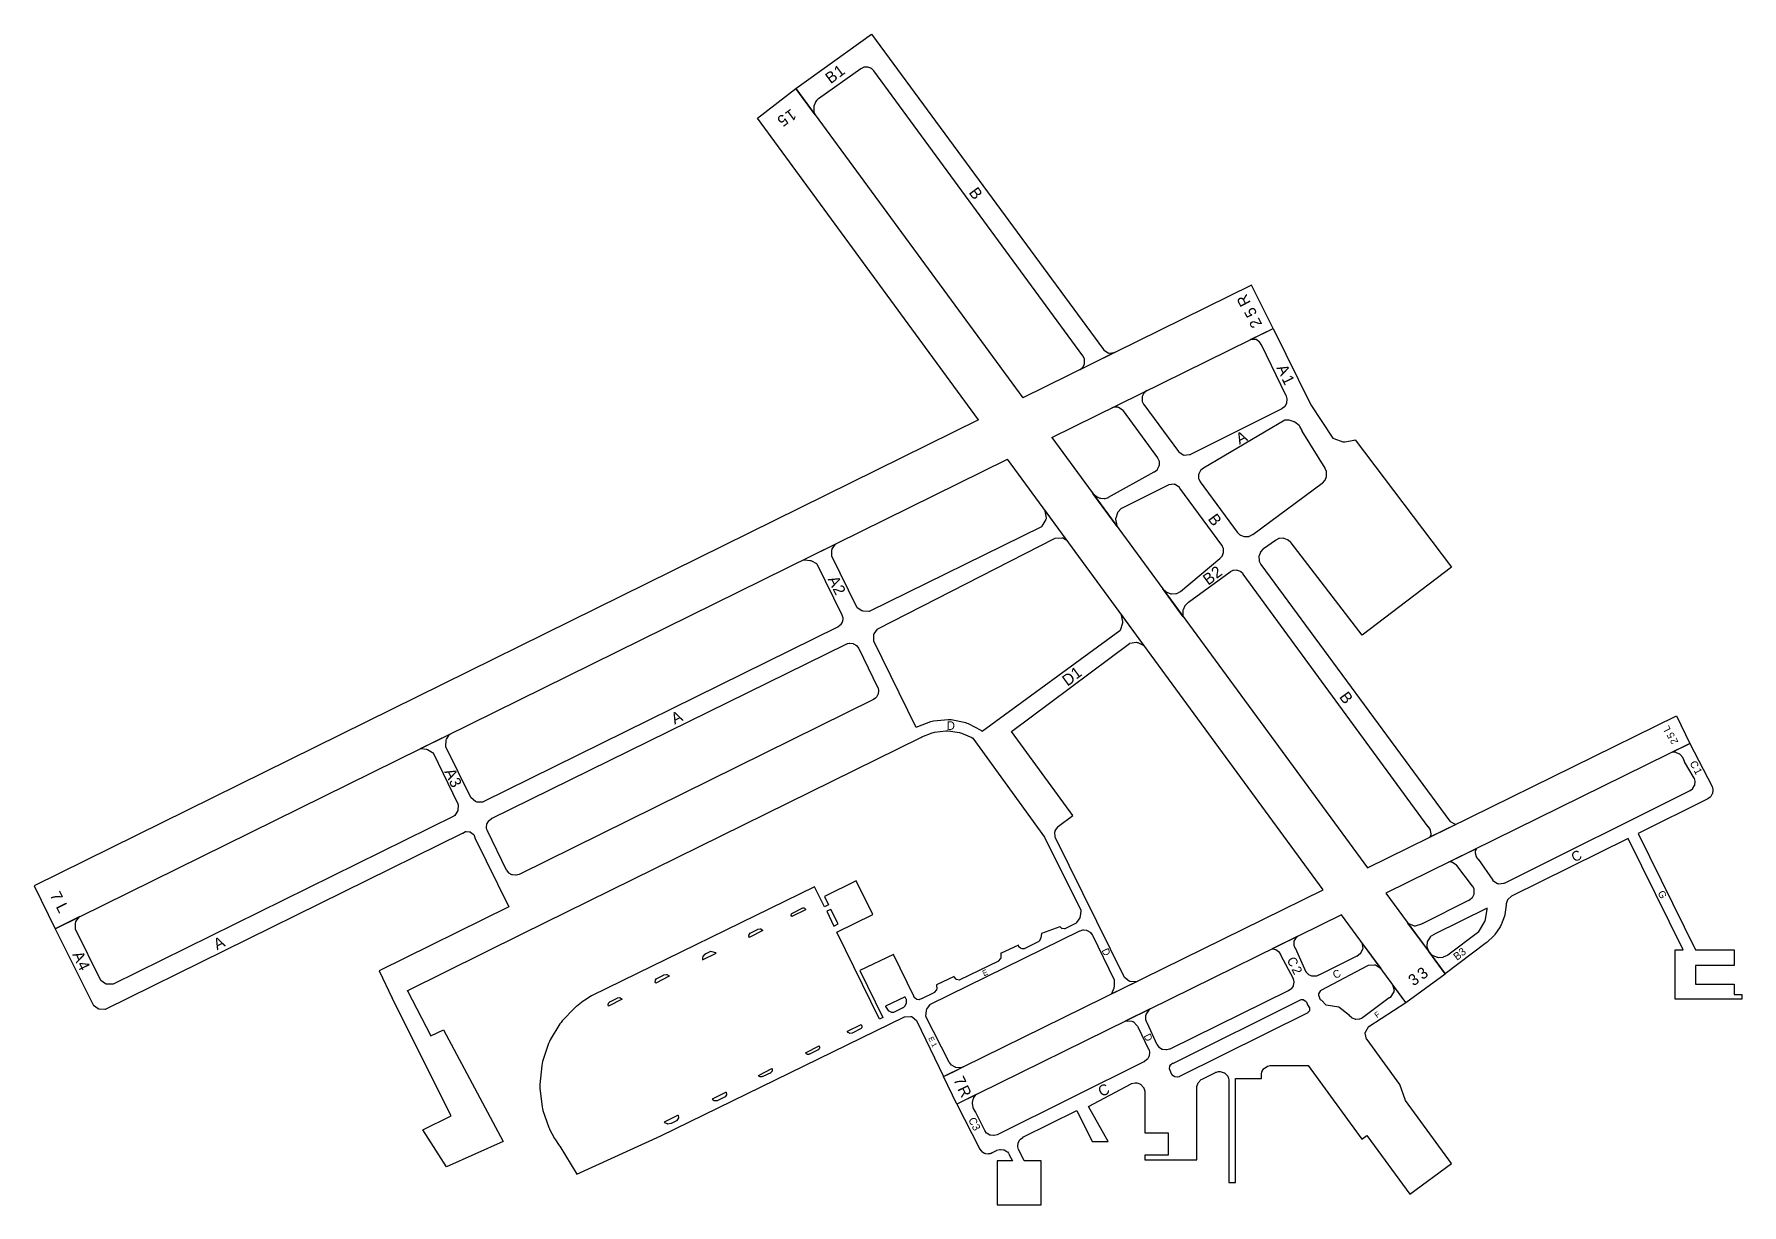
# Model space of a CAD drawing. Extents: x 0.45 to 4.98, y 2.69 to 5.79.
import ezdxf

# ---------------------------------------------------------------- set-up
doc = ezdxf.new("R2010")
doc.units = 0
doc.header["$MEASUREMENT"] = 0

msp = doc.modelspace()

# ---------------------------------------------------------------- linework, layer by layer
at = {"linetype": 'Continuous'}
for p, q in [((4.8022, 3.9841), (4.8371, 3.911)), ((0.4508, 3.534), (0.5068, 3.4201)), ((4.0853, 3.2242), (4.1889, 3.3006))]:
    msp.add_line(p, q, dxfattribs=at)
at = {"color": 254}
for points in [[(3.2214, 4.9013), (3.2221, 4.9018), (3.2283, 4.907), (3.2289, 4.9077), (3.2294, 4.9084), (3.2334, 4.9165), (3.2336, 4.9174), (3.2338, 4.9184), (3.2338, 4.9277), (3.2336, 4.9286), (3.2334, 4.9295), (3.2299, 4.9373), (3.2294, 4.9379), (2.6756, 5.6937), (2.6754, 5.6935), (2.6749, 5.6941), (2.6691, 5.6994), (2.6685, 5.6999), (2.6677, 5.7004), (2.6598, 5.7034), (2.6589, 5.7034), (2.658, 5.7036), (2.6496, 5.7031), (2.6488, 5.7029), (2.6479, 5.7027), (2.6409, 5.6992), (2.6403, 5.6987), (2.6406, 5.6987), (2.5285, 5.6197), (2.5286, 5.6198), (2.5284, 5.6197), (2.5267, 5.6181), (2.5265, 5.6179), (2.5263, 5.6178), (2.5247, 5.616), (2.5246, 5.6158), (2.5242, 5.6155), (2.5213, 5.6114), (2.5211, 5.6109), (2.5205, 5.6101), (2.5167, 5.6001), (2.5165, 5.599), (2.5163, 5.598), (2.5163, 5.5873), (2.5165, 5.5863), (2.5167, 5.5852), (2.5199, 5.5767), (2.4685, 5.6468), (2.6694, 5.7907), (3.2835, 4.9549), (3.2842, 4.9538), (3.2959, 4.9458), (3.2974, 4.9454), (3.2989, 4.945), (3.3135, 4.9467), (3.2214, 4.9013)], [(3.32, 4.4856), (3.2556, 4.5735), (3.2641, 4.5663), (3.2649, 4.5658), (3.2656, 4.5653), (3.2746, 4.5613), (3.2756, 4.561), (3.2765, 4.5608), (3.2861, 4.5603), (3.2871, 4.5604), (3.288, 4.5605), (3.2968, 4.5631), (3.2976, 4.5635), (3.4186, 4.6309), (3.4193, 4.6312), (3.4261, 4.6364), (3.4266, 4.6371), (3.4272, 4.6379), (3.4315, 4.6463), (3.4318, 4.6472), (3.432, 4.6482), (3.4321, 4.6578), (3.432, 4.6586), (3.4318, 4.6596), (3.4282, 4.6674), (3.4278, 4.6681), (3.3366, 4.7922), (3.3358, 4.7934), (3.3239, 4.8013), (3.3224, 4.8017), (3.3216, 4.8019), (3.3142, 4.8024), (3.3135, 4.8022), (3.3131, 4.8022), (3.3096, 4.8015), (3.3093, 4.8014), (3.3089, 4.8013), (3.3048, 4.7996), (3.3995, 4.8462), (3.3956, 4.8436), (3.3953, 4.8433), (3.3949, 4.843), (3.3916, 4.84), (3.3914, 4.8396), (3.3908, 4.8389), (3.3864, 4.8306), (3.3862, 4.8296), (3.386, 4.8287), (3.386, 4.8193), (3.3862, 4.8184), (3.3864, 4.8175), (3.3901, 4.8097), (3.3906, 4.809), (3.4824, 4.6848), (3.4831, 4.6837), (3.4949, 4.6757), (3.4964, 4.6753), (3.4979, 4.6749), (3.5121, 4.6764), (3.5133, 4.6769), (3.7569, 4.7989), (3.7576, 4.7992), (3.7638, 4.8039), (3.7644, 4.8045), (3.765, 4.8051), (3.7693, 4.8124), (3.7696, 4.8132), (3.7699, 4.8141), (3.7709, 4.8224), (3.7708, 4.8232), (3.7707, 4.8241), (3.7687, 4.8316), (3.7683, 4.8323), (3.7022, 4.9675), (3.7019, 4.9683), (3.6971, 4.9751), (3.6965, 4.9757), (3.6959, 4.9764), (3.6884, 4.9812), (3.6875, 4.9816), (3.6866, 4.9819), (3.6731, 4.9812), (3.7334, 5.0108), (3.8333, 4.8079)], [(3.8333, 4.8079), (3.8919, 4.7202), (3.8939, 4.7188), (3.9179, 4.7106), (3.9206, 4.7104), (3.9232, 4.7102), (3.9481, 4.7149), (3.9503, 4.716), (4.2063, 4.3779), (3.9693, 4.1981), (3.7807, 4.443), (3.7802, 4.4437), (3.7733, 4.4499), (3.7725, 4.4504), (3.7717, 4.451), (3.7624, 4.4543), (3.7614, 4.4544), (3.7604, 4.4546), (3.7504, 4.4542), (3.7495, 4.4539), (3.7485, 4.4537), (3.7402, 4.4497), (3.7396, 4.4492), (3.7081, 4.4271), (3.7073, 4.4266), (3.7007, 4.4198), (3.7001, 4.4189), (3.6996, 4.4181), (3.696, 4.4084), (3.6959, 4.4073), (3.6956, 4.4063), (3.6961, 4.3961), (3.6964, 4.3951), (3.6966, 4.3942), (3.7009, 4.3853)], [(3.7642, 4.7673), (3.5493, 4.6409), (3.5486, 4.6405), (3.5418, 4.6353), (3.5412, 4.6346), (3.5406, 4.6339), (3.5364, 4.6255), (3.5361, 4.6246), (3.5359, 4.6236), (3.5358, 4.6141), (3.536, 4.6132), (3.5361, 4.6123), (3.5398, 4.6046), (3.5402, 4.6039), (3.6378, 4.4713)], [(3.6799, 4.4649), (3.8632, 4.6005), (3.8639, 4.6011), (3.87, 4.6076), (3.8706, 4.6083), (3.871, 4.6091), (3.8746, 4.6181), (3.8748, 4.619), (3.875, 4.62), (3.875, 4.6295), (3.8748, 4.6304), (3.8746, 4.6314), (3.8714, 4.6397), (3.871, 4.6404), (3.8105, 4.7389), (3.8101, 4.7401), (3.8038, 4.7513), (3.8029, 4.7524), (3.802, 4.7534), (3.7912, 4.7623), (3.79, 4.7629), (3.7887, 4.7636), (3.7755, 4.7677), (3.7741, 4.7678), (3.7728, 4.768), (3.7642, 4.7673)], [(3.7009, 4.3853), (4.2012, 3.705), (4.202, 3.7039), (4.2173, 3.6961), (4.2173, 3.6961), (4.1484, 3.6622), (4.1523, 3.6692), (4.1524, 3.6701), (4.1524, 3.6712), (4.1507, 3.6807), (4.1503, 3.6815), (4.1499, 3.6824), (4.1449, 3.6896), (4.1443, 3.6902), (3.6542, 4.3599), (3.6537, 4.3605), (3.6479, 4.3658), (3.6473, 4.3663), (3.6465, 4.3667), (3.6387, 4.3696), (3.6378, 4.3697), (3.6369, 4.3699), (3.6284, 4.3695), (3.6277, 4.3693), (3.6269, 4.3691), (3.6197, 4.3657), (3.6191, 4.3653), (3.5094, 4.2847), (3.5086, 4.2842), (3.5008, 4.2772), (3.5002, 4.2763), (3.4995, 4.2754), (3.4946, 4.265), (3.4943, 4.2639), (3.494, 4.2628), (3.4937, 4.2515), (3.4939, 4.2504), (3.4954, 4.2464), (3.4954, 4.2464), (3.4408, 4.3209), (3.4408, 4.3209), (3.4496, 4.3129), (3.4506, 4.3123), (3.4515, 4.3118), (3.4622, 4.3078), (3.4633, 4.3076), (3.4645, 4.3075), (3.4759, 4.3082), (3.4769, 4.3085), (3.478, 4.3087), (3.4875, 4.3134), (3.4883, 4.314), (3.5921, 4.4013), (3.5927, 4.4017), (3.5981, 4.4074), (3.5986, 4.408), (3.599, 4.4088), (3.6019, 4.4166), (3.6021, 4.4175), (3.6022, 4.4184), (3.6017, 4.4269), (3.6015, 4.4276), (3.6013, 4.4284), (3.5979, 4.4355), (3.5975, 4.4361), (3.4864, 4.5879), (3.4856, 4.589), (3.4739, 4.597), (3.4724, 4.5974), (3.4709, 4.5978), (3.4568, 4.5961), (3.4556, 4.5955), (3.3318, 4.534), (3.3308, 4.5334), (3.3221, 4.5241), (3.3214, 4.5229), (3.3206, 4.5217), (3.3163, 4.5084), (3.3161, 4.5069), (3.3159, 4.5052), (3.3192, 4.4883), (3.32, 4.4856)], [(2.1115, 2.8712), (2.7565, 3.1861), (2.7579, 3.1867), (2.7735, 3.1877), (2.7751, 3.1871), (2.7767, 3.1865), (2.7887, 3.1765), (2.7894, 3.1751), (2.8604, 3.0282), (2.8886, 3.0419), (2.912, 3.0536), (2.9089, 3.0525), (2.9086, 3.0524), (2.9082, 3.0522), (2.9038, 3.0514), (2.9033, 3.0514), (2.9024, 3.0513), (2.8929, 3.0522), (2.8919, 3.0525), (2.891, 3.0528), (2.8828, 3.0575), (2.8821, 3.0581), (2.8813, 3.0587), (2.8758, 3.0654), (2.8754, 3.0661), (2.8135, 3.1871), (2.8133, 3.1886), (2.8149, 3.2037), (2.8154, 3.2051), (2.816, 3.2066), (2.8243, 3.2192), (2.8254, 3.2202), (3.2214, 3.4142), (3.2221, 3.4145), (3.2294, 3.4166), (3.2302, 3.4167), (3.2311, 3.4168), (3.2393, 3.4158), (3.2401, 3.4156), (3.2409, 3.4153), (3.2483, 3.411), (3.2489, 3.4104), (3.2495, 3.4099), (3.2541, 3.4038), (3.2544, 3.4031), (3.3123, 3.2842), (3.3126, 3.2826), (3.3119, 3.2657), (3.3115, 3.2641), (3.3111, 3.2624), (3.3053, 3.2472), (3.3704, 3.2793), (3.355, 3.2799), (3.3535, 3.2805), (3.3518, 3.2811), (3.3392, 3.2908), (3.3383, 3.2921), (3.1564, 3.6611), (3.156, 3.6624), (3.1554, 3.6764), (3.1558, 3.6778), (3.1562, 3.6793), (3.1634, 3.6911), (3.1644, 3.6921), (3.2024, 3.72), (3.0404, 3.943), (3.3524, 4.176), (3.3539, 4.1768), (3.3716, 4.179), (3.3735, 4.1786), (3.3753, 4.1783), (3.3911, 4.1703), (3.3924, 4.1691), (3.3294, 4.256), (3.3303, 4.2542), (3.3347, 4.2343), (3.3346, 4.2322), (3.3345, 4.2301), (3.3284, 4.2107), (3.3274, 4.209), (2.9625, 3.943), (2.9595, 3.9452), (2.9262, 3.9627), (2.9225, 3.964), (2.9188, 3.9654), (2.8805, 3.9733), (2.8765, 3.9735), (2.8726, 3.9737), (2.8334, 3.9704), (2.8297, 3.9695), (2.8259, 3.9686), (2.7908, 3.955), (2.7877, 3.9532), (2.6756, 4.182), (2.6751, 4.1834), (2.6753, 4.1987), (2.6758, 4.2003), (2.6763, 4.2018), (2.6853, 4.2141), (2.6865, 4.215), (3.1545, 4.4539), (3.1561, 4.4546), (3.1746, 4.4562), (3.1765, 4.4557), (3.1784, 4.4552), (3.1872, 4.4494), (3.1872, 4.4494), (3.1274, 4.531), (3.1321, 4.5086), (3.1317, 4.5064), (3.1312, 4.5043), (3.1209, 4.4864), (3.1195, 4.485), (2.6635, 4.261), (2.662, 4.2607), (2.647, 4.2616), (2.6456, 4.2621), (2.644, 4.2626), (2.6315, 4.2708), (2.6305, 4.2719), (2.5646, 4.407), (2.5641, 4.4084), (2.5642, 4.4238), (2.5647, 4.4253), (2.5652, 4.4269), (2.5743, 4.4391), (2.5754, 4.44), (2.49, 4.3979), (2.492, 4.398), (2.5071, 4.3961), (2.5086, 4.3957), (2.5101, 4.3952), (2.5234, 4.3879), (2.5246, 4.3869), (2.5906, 4.252), (2.5908, 4.2514), (2.5929, 4.2439), (2.593, 4.2431), (2.5931, 4.2423), (2.5922, 4.234), (2.592, 4.2332), (2.5916, 4.2324), (2.5873, 4.2252), (2.5868, 4.2246), (2.5863, 4.224), (2.5802, 4.2194), (2.5796, 4.219), (1.6407, 3.7561), (1.6392, 3.7556), (1.6236, 3.7558), (1.6221, 3.7564), (1.6205, 3.757), (1.6084, 3.7668), (1.6076, 3.7681), (1.5417, 3.9021), (1.5413, 3.9035), (1.542, 3.919), (1.5425, 3.9206), (1.543, 3.9221), (1.5515, 3.935), (1.5526, 3.9357), (1.4737, 3.8969), (1.4752, 3.8973), (1.4903, 3.8955), (1.4918, 3.895), (1.4933, 3.8945), (1.5065, 3.887), (1.5076, 3.886), (1.5737, 3.7511), (1.5745, 3.748), (1.5732, 3.733), (1.5652, 3.72), (1.5627, 3.718)], [(3.6378, 4.4713), (3.6452, 4.4641), (3.6461, 4.4636), (3.6469, 4.4631), (3.6564, 4.4595), (3.6575, 4.4593), (3.6585, 4.4592), (3.6687, 4.4598), (3.6697, 4.46), (3.6707, 4.4603), (3.6791, 4.4644), (3.6799, 4.4649)], [(1.7436, 3.4061), (2.8004, 3.9271), (2.8029, 3.9284), (2.8302, 3.9392), (2.8332, 3.94), (2.836, 3.9407), (2.8662, 3.9443), (2.8693, 3.9442), (2.8723, 3.9442), (2.9022, 3.9398), (2.9052, 3.9389), (2.908, 3.9381), (2.935, 3.9265), (2.9375, 3.925), (3.1274, 3.663), (3.2235, 3.4692), (3.2236, 3.4677), (3.2219, 3.4523), (3.2214, 3.4507), (3.2208, 3.4492), (3.2125, 3.4362), (3.2114, 3.4351), (3.1814, 3.4201), (3.1808, 3.42), (3.1747, 3.4205), (3.1742, 3.4207), (3.1736, 3.421), (3.1688, 3.4246), (3.1685, 3.4251), (3.1195, 3.4071), (3.1195, 3.4062), (3.1183, 3.3968), (3.1181, 3.3958), (3.1177, 3.395), (3.1131, 3.3868), (3.1125, 3.3861), (3.0735, 3.3671), (3.0731, 3.367), (3.0691, 3.3668), (3.0687, 3.3668), (3.0683, 3.3669), (3.0644, 3.3683), (3.064, 3.3685), (3.0636, 3.3687), (3.0605, 3.3715), (3.0603, 3.3718), (3.06, 3.3722), (3.0585, 3.3758), (3.0585, 3.3761), (3.0114, 3.3542), (3.0118, 3.3533), (3.0122, 3.3434), (3.0118, 3.3423), (3.0114, 3.3413), (3.0052, 3.3337), (3.0044, 3.3332), (2.9035, 3.2842), (2.9027, 3.284), (2.8949, 3.2853), (2.8941, 3.2857), (2.8934, 3.2862), (2.8887, 3.2925), (2.8885, 3.2932), (2.8415, 3.2711), (2.8418, 3.2702), (2.8421, 3.2604), (2.8418, 3.2593), (2.8414, 3.2584), (2.8352, 3.2506), (2.8344, 3.2502), (2.8015, 3.2342), (2.8012, 3.2339), (2.7966, 3.232), (2.7961, 3.2319), (2.7956, 3.2319), (2.7902, 3.2323), (2.7897, 3.2325), (2.7891, 3.2327), (2.7846, 3.2357), (2.7843, 3.2361), (2.7839, 3.2365), (2.7816, 3.2407), (2.7815, 3.2411), (2.7275, 3.3521), (2.6385, 3.3092), (2.6994, 3.1851), (2.6905, 3.1801), (2.5775, 3.4111), (2.6725, 3.4581), (2.6285, 3.5471), (2.5446, 3.5051), (2.5556, 3.4831), (2.5446, 3.4781), (2.5184, 3.5311), (1.9296, 3.2432)], [(4.1984, 3.5965), (4.2719, 3.6327), (4.2713, 3.6319), (4.2709, 3.6312), (4.2689, 3.6242), (4.2689, 3.6218), (4.2688, 3.6208), (4.2709, 3.6118), (4.2713, 3.6109), (4.2717, 3.6102), (4.2766, 3.6036), (4.2772, 3.6031), (4.3153, 3.549), (4.3147, 3.549), (4.3155, 3.548), (4.3275, 3.54), (4.329, 3.5396), (4.3306, 3.5392), (4.3448, 3.5408), (4.3461, 3.5414), (4.3463, 3.5411), (4.8382, 3.7861), (4.8376, 3.786), (4.8383, 3.7863), (4.8446, 3.7909), (4.8452, 3.7915), (4.8457, 3.7921), (4.85, 3.7995), (4.8503, 3.8003), (4.8505, 3.8011), (4.8517, 3.8093), (4.8517, 3.8101), (4.8516, 3.811), (4.8494, 3.8184), (4.8492, 3.819), (4.8492, 3.819), (4.8232, 3.8621), (4.823, 3.863), (4.8197, 3.8721), (4.8192, 3.8729), (4.8186, 3.8739), (4.8117, 3.8817), (4.8108, 3.8824), (4.8099, 3.883), (4.8004, 3.8874), (4.7994, 3.8876), (4.7984, 3.8879), (4.7909, 3.8882), (4.8371, 3.911), (4.8961, 3.7972), (4.8964, 3.7966), (4.8984, 3.7891), (4.8985, 3.7882), (4.8985, 3.7874), (4.8975, 3.779), (4.8972, 3.7782), (4.8969, 3.7774), (4.8926, 3.7702), (4.8921, 3.7696), (4.8915, 3.769), (4.8854, 3.7643), (4.8847, 3.7639), (4.8851, 3.7641), (4.7001, 3.6721), (4.8521, 3.3641), (4.9551, 3.3641), (4.9551, 3.3221), (4.8521, 3.3221), (4.8521, 3.2732), (4.9551, 3.2732), (4.9551, 3.2461), (4.9752, 3.2461), (4.9752, 3.2332), (4.7982, 3.2332), (4.7982, 3.3641), (4.8201, 3.3641), (4.6742, 3.659), (4.3653, 3.5061), (4.3643, 3.5057), (4.3558, 3.4983), (4.3551, 3.4973), (4.3544, 3.4964), (4.351, 3.4858), (4.351, 3.4847), (4.3509, 3.4823), (4.3474, 3.4581), (4.3468, 3.4557), (4.3461, 3.4533), (4.3372, 3.4299), (4.3361, 3.4276), (4.335, 3.4254), (4.321, 3.4047), (4.3194, 3.4028), (4.3178, 3.4009), (4.3, 3.3841), (4.2981, 3.3826), (4.2982, 3.383), (4.1889, 3.3006), (4.146, 3.3592), (4.146, 3.3592), (4.1544, 3.3502), (4.1554, 3.3494), (4.1565, 3.3489), (4.1679, 3.3445), (4.1692, 3.3443), (4.1704, 3.3441), (4.1826, 3.3447), (4.1837, 3.345), (4.1849, 3.3453), (4.1951, 3.3502), (4.196, 3.3509), (4.1962, 3.3511), (4.2782, 3.413), (4.2785, 3.413), (4.2802, 3.4152), (4.294, 3.4391), (4.295, 3.4417), (4.2959, 3.4443), (4.3003, 3.4715), (4.3003, 3.4742), (4.1612, 3.4052), (4.1608, 3.4053), (4.1598, 3.4049), (4.1507, 3.3991), (4.1498, 3.3982), (4.149, 3.3974), (4.1425, 3.3872), (4.1421, 3.386), (4.1417, 3.3849), (4.1403, 3.3739), (4.1404, 3.3728), (4.1405, 3.3718), (4.1446, 3.3611), (4.0903, 3.4351), (4.1068, 3.4279), (4.1087, 3.4278), (4.1107, 3.4277), (4.1274, 3.4333), (4.1288, 3.4343), (4.1293, 3.4342), (4.2522, 3.4961), (4.2528, 3.4958), (4.2534, 3.4962), (4.2602, 3.5015), (4.2608, 3.5022), (4.2614, 3.503), (4.2656, 3.5114), (4.2659, 3.5124), (4.2661, 3.5133), (4.2662, 3.5227), (4.2659, 3.5236), (4.2657, 3.5245), (4.2622, 3.5324), (4.2617, 3.533), (4.2612, 3.533), (4.2203, 3.5871), (4.2194, 3.5882), (4.2066, 3.5963), (4.205, 3.5967), (4.2034, 3.5971), (4.1984, 3.5965)], [(1.5627, 3.718), (0.6599, 3.2732), (0.6584, 3.2728), (0.6431, 3.2727), (0.6415, 3.2732), (0.64, 3.2738), (0.6277, 3.283), (0.6268, 3.2842), (0.5608, 3.4192), (0.5604, 3.4206), (0.5607, 3.4358), (0.5613, 3.4373), (0.5617, 3.4389), (0.5706, 3.4512), (0.5718, 3.4522), (0.5068, 3.4201), (0.6068, 3.2182), (0.6077, 3.2171), (0.6201, 3.2083), (0.6217, 3.2078), (0.6232, 3.2073), (0.6384, 3.2068), (0.6399, 3.2071), (1.5857, 3.6731), (1.5863, 3.6736), (1.5935, 3.6772), (1.5945, 3.6774), (1.5953, 3.6776), (1.6046, 3.6769), (1.6056, 3.6765), (1.6065, 3.6762), (1.6141, 3.6707), (1.6147, 3.67), (1.6153, 3.6693), (1.6185, 3.6619), (1.6186, 3.6611), (1.7084, 3.478)], [(1.7084, 3.478), (1.3647, 3.3082), (1.3997, 3.2361)], [(1.4394, 3.2557), (1.7436, 3.4061)], [(3.9682, 3.3839), (3.9708, 3.3676), (3.9704, 3.3658), (3.9701, 3.3647), (3.9652, 3.355), (3.9646, 3.3542), (3.9639, 3.3533), (3.9562, 3.3472), (3.9554, 3.3468), (3.9553, 3.3471), (3.8562, 3.2982), (3.8556, 3.2978), (3.8483, 3.2946), (3.8475, 3.2944), (3.8466, 3.2943), (3.8379, 3.2943), (3.8371, 3.2944), (3.8362, 3.2946), (3.8282, 3.298), (3.8275, 3.2984), (3.8271, 3.2987), (3.824, 3.3015), (3.8237, 3.3018), (3.8235, 3.3021), (3.821, 3.3051), (3.8209, 3.3054), (3.8212, 3.3051), (3.7924, 3.3681), (3.7919, 3.3681), (3.7916, 3.3687), (3.789, 3.3758), (3.7889, 3.3765), (3.7887, 3.3773), (3.7891, 3.3855), (3.7893, 3.3862), (3.7895, 3.3871), (3.7931, 3.3945), (3.7936, 3.3951), (3.7941, 3.3958), (3.7989, 3.3999), (3.7989, 3.3999), (3.7312, 3.3666), (3.7312, 3.3666), (3.7328, 3.3668), (3.7392, 3.3652), (3.74, 3.3649), (3.7408, 3.3645), (3.7476, 3.3597), (3.7482, 3.3591), (3.7487, 3.3585), (3.7528, 3.3521), (3.753, 3.3514), (3.7533, 3.3511), (3.7864, 3.2882), (3.7858, 3.2878), (3.7861, 3.2871), (3.7879, 3.2796), (3.7879, 3.2788), (3.7879, 3.278), (3.7867, 3.2697), (3.7864, 3.2689), (3.7861, 3.2681), (3.7815, 3.261), (3.781, 3.2604), (3.7804, 3.2598), (3.774, 3.2555), (3.7733, 3.2551), (3.4594, 3.1011), (3.4598, 3.1012), (3.4592, 3.101), (3.4517, 3.0989), (3.4508, 3.0987), (3.45, 3.0987), (3.4415, 3.0997), (3.4407, 3.1), (3.4398, 3.1003), (3.4326, 3.1046), (3.432, 3.1051), (3.4313, 3.1057), (3.4266, 3.112), (3.4263, 3.1126), (3.4264, 3.1122), (3.4004, 3.1692), (3.3999, 3.1699), (3.3965, 3.1781), (3.3964, 3.179), (3.3962, 3.18), (3.3963, 3.1895), (3.3965, 3.1904), (3.3969, 3.1923), (3.406, 3.2063), (3.4073, 3.2073), (3.3414, 3.1751), (3.3411, 3.1749), (3.3427, 3.1755), (3.3593, 3.1751), (3.3608, 3.1744), (3.3624, 3.1738), (3.3738, 3.1618), (3.3745, 3.1601), (3.4033, 3.1011), (3.4033, 3.1015), (3.4036, 3.1009), (3.4057, 3.0934), (3.4058, 3.0925), (3.4059, 3.0917), (3.4048, 3.0833), (3.4046, 3.0825), (3.4043, 3.0817), (3.4001, 3.0744), (3.3996, 3.0737), (3.399, 3.0731), (3.3927, 3.0684), (3.3921, 3.068), (3.3924, 3.0682), (3.0025, 2.8742), (3.0028, 2.8743), (3.0021, 2.874), (2.9946, 2.8719), (2.9938, 2.8718), (2.9929, 2.8718), (2.9845, 2.8727), (2.9837, 2.8729), (2.9829, 2.8732), (2.9756, 2.8775), (2.975, 2.878), (2.9743, 2.8786), (2.9696, 2.8849), (2.9693, 2.8856), (2.9454, 2.9332), (2.9457, 2.9336), (2.945, 2.9344), (2.9394, 2.9436), (2.939, 2.9447), (2.9386, 2.9458), (2.9369, 2.9574), (2.937, 2.9586), (2.937, 2.9598), (2.9398, 2.9707), (2.9403, 2.9717), (2.9407, 2.9727), (2.9465, 2.9803), (2.8954, 2.9551), (2.9554, 2.8372), (2.9554, 2.8376), (2.9557, 2.837), (2.9604, 2.8309), (2.961, 2.8303), (2.9616, 2.8297), (2.969, 2.8253), (2.9698, 2.825), (2.9706, 2.8247), (2.979, 2.8238), (2.9799, 2.8239), (2.9802, 2.8239), (2.9842, 2.8247), (2.9846, 2.8247), (2.9848, 2.8248), (2.9866, 2.8254), (2.9868, 2.8254), (2.9869, 2.8255), (2.9878, 2.8258), (2.9879, 2.8258), (2.988, 2.8259), (2.9888, 2.8263), (2.9889, 2.8264), (2.9885, 2.8262), (3.0004, 2.8323), (3.0007, 2.8325), (3.0014, 2.8329), (3.009, 2.8351), (3.0099, 2.8351), (3.0107, 2.8352), (3.0191, 2.8343), (3.02, 2.834), (3.0209, 2.8338), (3.0282, 2.8295), (3.0289, 2.8289), (3.0292, 2.8286), (3.032, 2.8255), (3.0322, 2.8251), (3.0324, 2.8249), (3.0344, 2.8216), (3.0346, 2.8212), (3.0344, 2.8212), (3.0425, 2.8053), (3.0025, 2.8053), (3.0025, 2.6882), (3.1185, 2.6882), (3.1185, 2.8053), (3.0735, 2.8053), (3.0595, 2.8342), (3.0595, 2.8339), (3.0591, 2.8346), (3.057, 2.8421), (3.057, 2.8429), (3.0569, 2.8438), (3.0579, 2.8521), (3.0582, 2.8529), (3.0585, 2.8538), (3.0627, 2.8611), (3.0633, 2.8617), (3.0639, 2.8622), (3.07, 2.867), (3.0707, 2.8672), (3.0704, 2.8672), (3.2135, 2.9382), (3.2535, 2.8562), (3.2964, 2.8562), (3.2445, 2.9492), (3.3574, 3.0092), (3.3572, 3.0093), (3.358, 3.0097), (3.3676, 3.0119), (3.3688, 3.0118), (3.3719, 3.0118), (3.3805, 3.0087), (3.3815, 3.008), (3.3825, 3.0074), (3.3901, 2.9992), (3.3907, 2.9982), (3.3912, 2.9973), (3.3933, 2.9895), (3.3933, 2.9868), (3.3933, 2.8792), (3.4554, 2.8792), (3.4554, 2.8203), (3.3933, 2.8203), (3.3933, 2.8072), (3.5314, 2.8072), (3.5314, 2.9987), (3.5314, 3.0021), (3.5351, 3.0119), (3.543, 3.0201), (3.5451, 3.0211), (3.5454, 3.0211), (3.5804, 3.0392), (3.58, 3.0387), (3.5808, 3.0392), (3.5888, 3.0415), (3.5915, 3.0415), (3.5926, 3.0415), (3.6034, 3.0384), (3.6044, 3.0378), (3.6054, 3.0372), (3.6131, 3.0289), (3.6136, 3.0279), (3.6141, 3.027), (3.6164, 3.0191), (3.6164, 3.0165), (3.6164, 3.0161), (3.6164, 2.7472), (3.6334, 2.7472), (3.6334, 3.0232), (3.7024, 3.0232), (3.7024, 3.0322), (3.7024, 3.0346), (3.7037, 3.0406), (3.704, 3.0414), (3.7043, 3.0421), (3.7091, 3.0493), (3.7098, 3.0499), (3.7103, 3.0505), (3.7174, 3.0551), (3.7182, 3.0554), (3.719, 3.0557), (3.7253, 3.0572), (3.7274, 3.0572), (3.8262, 3.0572), (3.9683, 2.8622), (3.9812, 2.8722), (4.0953, 2.7163), (4.2063, 2.7982), (4.0843, 2.9651), (4.0693, 3.0072), (3.9822, 3.1261), (3.9821, 3.1261), (3.9811, 3.1274), (3.9772, 3.143), (3.9775, 3.1446), (3.9777, 3.1462), (3.986, 3.16), (3.9874, 3.161), (3.9872, 3.1611), (4.0853, 3.2242), (4.05, 3.2724), (4.0539, 3.256), (4.0535, 3.2542), (4.0531, 3.2524), (4.0432, 3.2377), (4.0417, 3.2367), (4.0412, 3.2371), (3.9703, 3.1842), (3.9707, 3.1845), (3.9707, 3.1845), (3.9704, 3.1843), (3.9671, 3.1821), (3.9667, 3.182), (3.9663, 3.1818), (3.9625, 3.1804), (3.9621, 3.1803), (3.9613, 3.1801), (3.9528, 3.1796), (3.9519, 3.1797), (3.9511, 3.1799), (3.943, 3.1829), (3.9424, 3.1833), (3.9416, 3.1838), (3.9359, 3.1893), (3.9354, 3.1899), (3.9353, 3.1902), (3.9073, 3.2121), (3.8743, 3.2171), (3.8603, 3.2311), (3.86, 3.2309), (3.8592, 3.2317), (3.8546, 3.2428), (3.8547, 3.2441), (3.8547, 3.2475), (3.8595, 3.2567), (3.8604, 3.2575), (3.8603, 3.2571), (3.9843, 3.3221), (3.9846, 3.3222), (3.986, 3.323), (4.0017, 3.3247), (4.0033, 3.3243), (4.0049, 3.3239), (4.0181, 3.3153), (4.0193, 3.3142), (3.9682, 3.3839)], [(1.4397, 3.2551), (1.5017, 3.1361), (1.5357, 3.1522), (1.6936, 2.8562), (1.5437, 2.7892), (1.4807, 2.8872), (1.5557, 2.9242), (1.3997, 3.2361)], [(1.9296, 3.2432), (1.9277, 3.2422), (1.9094, 3.2306), (1.9075, 3.2293), (1.9057, 3.2281), (1.8879, 3.2143), (1.8861, 3.2128), (1.8826, 3.2098), (1.8499, 3.1755), (1.8469, 3.1716), (1.844, 3.1677), (1.8181, 3.1253), (1.816, 3.1207), (1.8138, 3.1162), (1.7976, 3.0678), (1.7966, 3.0628), (1.7955, 3.0578), (1.7903, 3.0072), (1.7904, 3.0021), (1.7904, 2.997), (1.7964, 2.9477), (1.7975, 2.9429), (1.7987, 2.9382), (1.8142, 2.8935), (1.8162, 2.8893), (1.8172, 2.8873), (1.8277, 2.8672), (1.8289, 2.8653), (1.83, 2.8634), (1.8421, 2.8453), (1.8433, 2.8436), (1.8886, 2.7691), (2.1115, 2.8712)], [(3.4073, 3.2073), (3.4094, 3.2082), (3.4089, 3.2082), (3.4087, 3.2081), (3.4074, 3.2074), (3.4073, 3.2073)]]:
    msp.add_lwpolyline(points, dxfattribs=at)
at = {"color": 0}
for points in [[(2.9531, 4.7689), (2.3675, 5.5678), (2.4685, 5.6468), (3.07, 4.8266)], [(3.1468, 4.7217), (3.7334, 5.0108), (3.6764, 5.1258), (3.07, 4.8266)], [(2.9531, 4.7689), (0.4508, 3.534)], [(3.1468, 4.7217), (3.9833, 3.581)], [(0.5068, 3.4201), (3.0299, 4.664)], [(3.8661, 3.5232), (3.0299, 4.664)], [(3.9833, 3.581), (4.8022, 3.9841)], [(4.8371, 3.911), (4.032, 3.5146)], [(3.9147, 3.4569), (2.8954, 2.9551), (2.8604, 3.0282), (3.8661, 3.5232)], [(4.032, 3.5146), (4.1889, 3.3006)], [(4.0853, 3.2242), (3.9147, 3.4569)]]:
    msp.add_lwpolyline(points, dxfattribs=at)
at = {"color": 7}
for points in [[(1.6626, 3.7121), (2.6025, 4.174), (2.6021, 4.1739), (2.6024, 4.1741), (2.6059, 4.1755), (2.6062, 4.1756), (2.6066, 4.1757), (2.6107, 4.1764), (2.6111, 4.1764), (2.6119, 4.1765), (2.6203, 4.1755), (2.6211, 4.1751), (2.6219, 4.1749), (2.6292, 4.1706), (2.6299, 4.17), (2.6305, 4.1694), (2.6352, 4.1632), (2.6356, 4.1625), (2.6356, 4.163), (2.6855, 4.06), (2.6855, 4.0604), (2.6859, 4.0598), (2.6879, 4.0522), (2.688, 4.0514), (2.6881, 4.0506), (2.6871, 4.0422), (2.6868, 4.0414), (2.6865, 4.0406), (2.6822, 4.0333), (2.6816, 4.0327), (2.6811, 4.0321), (2.6748, 4.0274), (2.6742, 4.027), (2.6744, 4.0271), (1.7357, 3.564), (1.7361, 3.5642), (1.7357, 3.564), (1.7322, 3.5626), (1.7318, 3.5625), (1.7314, 3.5624), (1.7275, 3.5617), (1.7271, 3.5617), (1.7262, 3.5616), (1.7178, 3.5627), (1.717, 3.5629), (1.7162, 3.5632), (1.7088, 3.5675), (1.7082, 3.568), (1.7076, 3.5686), (1.7029, 3.5749), (1.7026, 3.5756), (1.7026, 3.5751), (1.6517, 3.679), (1.6518, 3.6786), (1.6516, 3.679), (1.6502, 3.6826), (1.6501, 3.6829), (1.65, 3.6833), (1.6493, 3.6873), (1.6493, 3.6877), (1.6492, 3.6885), (1.6502, 3.6969), (1.6506, 3.6978), (1.6508, 3.6986), (1.6551, 3.7059), (1.6557, 3.7065), (1.6562, 3.7071), (1.6625, 3.7118), (1.6632, 3.7121), (1.6626, 3.7121)], [(2.4871, 3.4752), (2.4871, 3.4752), (2.4879, 3.4752), (2.4882, 3.4752), (2.4884, 3.4752), (2.4891, 3.4752), (2.4894, 3.4752), (2.4896, 3.4751), (2.4916, 3.4743), (2.4918, 3.4742), (2.492, 3.4741), (2.4935, 3.4725), (2.4936, 3.4724), (2.4937, 3.4723), (2.4941, 3.4714), (2.4941, 3.4712), (2.4941, 3.4711), (2.4945, 3.4703), (2.4946, 3.4702), (2.4585, 3.4521), (2.4582, 3.4524), (2.4568, 3.4553), (2.4568, 3.4563), (2.4568, 3.4569), (2.4573, 3.4584), (2.4574, 3.4586), (2.4574, 3.4587), (2.4577, 3.4595), (2.4578, 3.4596), (2.4579, 3.4597), (2.4584, 3.4604), (2.4585, 3.4604), (2.4585, 3.4601), (2.4875, 3.4752), (2.4871, 3.4752)], [(2.5506, 3.4661), (2.5696, 3.4271), (2.5806, 3.4331), (2.5615, 3.4711), (2.5506, 3.4661)], [(2.3496, 3.4092), (2.3675, 3.4181), (2.368, 3.4185), (2.3745, 3.4196), (2.3752, 3.4194), (2.3759, 3.4193), (2.3812, 3.4157), (2.3815, 3.4152), (2.3455, 3.3971), (2.3454, 3.3973), (2.3446, 3.4), (2.3446, 3.4003), (2.3446, 3.4012), (2.3449, 3.4036), (2.345, 3.4039), (2.3452, 3.4045), (2.3491, 3.409), (2.3496, 3.4092)], [(2.2426, 3.3592), (2.2306, 3.3532), (2.2301, 3.3531), (2.2266, 3.3512), (2.2262, 3.351), (2.2259, 3.3507), (2.223, 3.3474), (2.2228, 3.3469), (2.2225, 3.3466), (2.2212, 3.3424), (2.2211, 3.342), (2.2211, 3.3416), (2.2214, 3.3375), (2.2215, 3.3371), (2.2576, 3.3551), (2.2568, 3.3564), (2.2439, 3.3599), (2.2426, 3.3592)], [(2.1005, 3.2882), (2.1186, 3.2971), (2.1191, 3.2975), (2.1259, 3.2989), (2.1267, 3.2988), (2.1274, 3.2986), (2.1332, 3.2947), (2.1336, 3.2942), (2.0976, 3.2761), (2.0975, 3.2764), (2.0965, 3.2789), (2.0965, 3.2792), (2.0964, 3.2795), (2.0966, 3.2825), (2.0967, 3.2828), (2.0968, 3.2834), (2.1, 3.2879), (2.1005, 3.2882)], [(1.9776, 3.2271), (1.9956, 3.2361), (1.996, 3.2364), (2.0021, 3.2375), (2.0028, 3.2374), (2.0034, 3.2372), (2.0083, 3.2337), (2.0086, 3.2332), (1.9727, 3.2151), (1.9725, 3.2154), (1.9719, 3.2177), (1.9719, 3.2185), (1.9719, 3.2195), (1.9725, 3.2219), (1.9727, 3.2222), (1.9729, 3.2228), (1.9771, 3.2269), (1.9776, 3.2271)], [(2.7285, 3.1992), (2.7535, 3.2111), (2.7536, 3.2113), (2.7541, 3.2116), (2.7585, 3.216), (2.7589, 3.2165), (2.7593, 3.2171), (2.7618, 3.2235), (2.7619, 3.2242), (2.762, 3.2249), (2.7618, 3.2317), (2.7617, 3.2324), (2.7614, 3.233), (2.7588, 3.2387), (2.7585, 3.2391), (2.7065, 3.2151), (2.7067, 3.214), (2.7132, 3.2033), (2.7143, 3.2025), (2.7149, 3.2021), (2.7209, 3.1994), (2.7215, 3.1992), (2.7221, 3.1991), (2.7281, 3.1989), (2.7287, 3.199), (2.7285, 3.1992)], [(3.4643, 3.0351), (3.4604, 3.0442), (3.4604, 3.0441), (3.4602, 3.0444), (3.459, 3.0488), (3.459, 3.0493), (3.459, 3.0498), (3.4596, 3.0547), (3.4598, 3.0551), (3.46, 3.0556), (3.4626, 3.0599), (3.4629, 3.0603), (3.4631, 3.0605), (3.4649, 3.0621), (3.4651, 3.0622), (3.4652, 3.0623), (3.4661, 3.0629), (3.4663, 3.0629), (3.4663, 3.063), (3.4667, 3.0633), (3.4668, 3.0633), (3.4668, 3.0634), (3.4673, 3.0636), (3.4673, 3.0636), (3.4673, 3.0632), (3.8079, 3.2324), (3.8084, 3.2324), (3.8131, 3.232), (3.8136, 3.2318), (3.8141, 3.2317), (3.8186, 3.2291), (3.819, 3.2287), (3.8194, 3.2284), (3.8225, 3.2242), (3.8228, 3.2237), (3.823, 3.2233), (3.8243, 3.2187), (3.8243, 3.2182), (3.8293, 3.2101), (3.8295, 3.2096), (3.83, 3.2037), (3.8299, 3.2031), (3.8296, 3.2024), (3.8256, 3.1979), (3.8251, 3.1976), (3.8253, 3.1971), (3.4854, 3.0282), (3.4851, 3.0281), (3.4847, 3.0279), (3.4801, 3.0266), (3.4796, 3.0265), (3.4791, 3.0265), (3.474, 3.0271), (3.4735, 3.0272), (3.473, 3.0275), (3.4686, 3.0301), (3.4682, 3.0304), (3.4678, 3.0308), (3.465, 3.0346), (3.4649, 3.035), (3.4643, 3.0351)], [(2.6185, 3.1432), (2.6179, 3.143), (2.6116, 3.1427), (2.6109, 3.1429), (2.6106, 3.1431), (2.6079, 3.1449), (2.6076, 3.1451), (2.6074, 3.1454), (2.6056, 3.1479), (2.6056, 3.1482), (2.6415, 3.1661), (2.6418, 3.1658), (2.6438, 3.162), (2.6438, 3.1607), (2.6438, 3.1599), (2.6433, 3.1578), (2.6432, 3.1575), (2.6431, 3.1573), (2.6417, 3.1553), (2.6415, 3.1552), (2.6185, 3.1432)], [(2.4946, 3.0911), (2.5305, 3.1092), (2.5307, 3.1091), (2.5315, 3.1071), (2.5315, 3.1069), (2.5316, 3.1068), (2.5317, 3.1046), (2.5317, 3.1044), (2.5316, 3.1042), (2.5309, 3.1021), (2.5308, 3.1019), (2.5307, 3.1018), (2.5293, 3.1003), (2.5292, 3.1002), (2.5296, 3.1002), (2.5046, 3.0872), (2.5042, 3.0872), (2.5038, 3.0871), (2.499, 3.087), (2.4985, 3.0872), (2.498, 3.0875), (2.4947, 3.0907), (2.4946, 3.0911)], [(2.4055, 3.0492), (2.4058, 3.0488), (2.4062, 3.0437), (2.4061, 3.0431), (2.4059, 3.0425), (2.4025, 3.0386), (2.4021, 3.0384), (2.4025, 3.0382), (2.3815, 3.0282), (2.3811, 3.0283), (2.3809, 3.0282), (2.3785, 3.0273), (2.3782, 3.0272), (2.3779, 3.0272), (2.375, 3.0273), (2.3747, 3.0274), (2.3744, 3.0275), (2.3718, 3.0286), (2.3717, 3.0288), (2.3714, 3.029), (2.3697, 3.0309), (2.3696, 3.0311), (2.4055, 3.0492)], [(2.2836, 2.9872), (2.2839, 2.9868), (2.2852, 2.981), (2.2851, 2.9802), (2.285, 2.9796), (2.282, 2.9746), (2.2815, 2.9742), (2.2606, 2.9642), (2.26, 2.964), (2.2537, 2.9638), (2.253, 2.964), (2.2527, 2.9641), (2.2499, 2.9659), (2.2497, 2.9661), (2.2495, 2.9664), (2.2477, 2.9689), (2.2476, 2.9692), (2.2836, 2.9872)], [(2.1565, 2.9263), (2.1568, 2.9257), (2.1578, 2.9187), (2.1577, 2.9179), (2.1574, 2.9171), (2.1532, 2.9116), (2.1526, 2.9112), (2.1386, 2.9042), (2.1379, 2.9038), (2.1296, 2.9024), (2.1288, 2.9025), (2.1282, 2.9026), (2.1243, 2.9043), (2.1239, 2.9046), (2.1235, 2.9049), (2.1207, 2.9079), (2.1206, 2.9082), (2.1565, 2.9263)]]:
    msp.add_lwpolyline(points, dxfattribs=at)

# ---------------------------------------------------------------- texts
at = {"color": 0}
for s, height, rotation, p in [('1', 0.03, 36.3443, (2.5838, 5.6748)), ('B', 0.03, 36.3439, (2.561, 5.6577)), ('5', 0.03, 216.384, (2.4344, 5.5806)), ('1', 0.03, 216.384, (2.4563, 5.5943)), ('B', 0.03, 306.295, (2.9257, 5.3708)), ('R', 0.03, 117.986, (3.675, 5.0788)), ('5', 0.03, 117.986, (3.6919, 5.05)), ('2', 0.03, 117.986, (3.7051, 5.0218)), ('A', 0.03, 296.227, (3.7418, 4.9064)), ('1', 0.03, 296.226, (3.7552, 4.8778)), ('A', 0.03, 26.5651, (3.6441, 4.7025)), ('B', 0.03, 306.295, (3.5592, 4.5058)), ('A', 0.03, 296.053, (2.5526, 4.3462)), ('B', 0.03, 36.0251, (3.5612, 4.3288)), ('2', 0.03, 36.0278, (3.5834, 4.3466)), ('2', 0.03, 296.053, (2.5655, 4.3213)), ('D', 0.03, 36.083, (3.1885, 4.0613)), ('1', 0.03, 36.0843, (3.2114, 4.0798)), ('B', 0.03, 306.322, (3.9072, 4.0342)), ('A', 0.03, 26.2456, (2.1477, 3.9608)), ('D', 0.0227, 358.575, (2.8681, 3.9472)), ('L', 0.0191, 116.106, (4.7873, 3.9476)), ('5', 0.0191, 116.104, (4.7986, 3.93)), ('2', 0.0191, 116.104, (4.8074, 3.9147)), ('C', 0.0197, 296.565, (4.8364, 3.8591)), ('A', 0.03, 296.223, (1.5369, 3.8361)), ('3', 0.03, 296.222, (1.5487, 3.811)), ('1', 0.0197, 296.565, (4.8474, 3.8394)), ('C', 0.026, 26.4705, (4.5315, 3.5956)), ('7', 0.03, 296.161, (0.4917, 3.5094)), ('L', 0.03, 296.161, (0.5076, 3.4789)), ('G', 0.0191, 296.265, (4.7516, 3.5153)), ('A', 0.03, 26.2456, (0.9353, 3.3627)), ('A', 0.03, 296.053, (0.5512, 3.3516)), ('D', 0.0192, 296.241, (3.2784, 3.3624)), ('B', 0.0203, 37.0935, (4.2205, 3.3348)), ('3', 0.0203, 37.0933, (4.2344, 3.3462)), ('4', 0.03, 296.053, (0.5635, 3.3259)), ('E', 0.0151, 26.0574, (2.9675, 3.2937)), ('C', 0.0247, 296.565, (3.7689, 3.3377)), ('2', 0.0247, 296.565, (3.7816, 3.3125)), ('C', 0.0205, 26.4476, (3.8974, 3.2865)), ('3', 0.03, 36.3842, (4.1292, 3.2835)), ('3', 0.03, 36.3842, (4.1054, 3.2667)), ('F', 0.015, 36.7406, (4.0087, 3.1826)), ('E', 0.0138, 296.153, (2.8193, 3.1297)), ('D', 0.0192, 296.241, (3.3898, 3.136)), ('1', 0.0138, 296.155, (2.827, 3.114)), ('7', 0.03, 296.104, (2.8852, 3.0199)), ('R', 0.03, 296.105, (2.8963, 2.9955)), ('C', 0.0286, 26.4476, (3.2786, 2.9736)), ('C', 0.0204, 296.565, (2.9251, 2.9138)), ('3', 0.0204, 296.565, (2.9342, 2.8959))]:
    msp.add_text(s, height=height, rotation=rotation, dxfattribs=at).set_placement(p)

doc.saveas('drawing.dxf')
